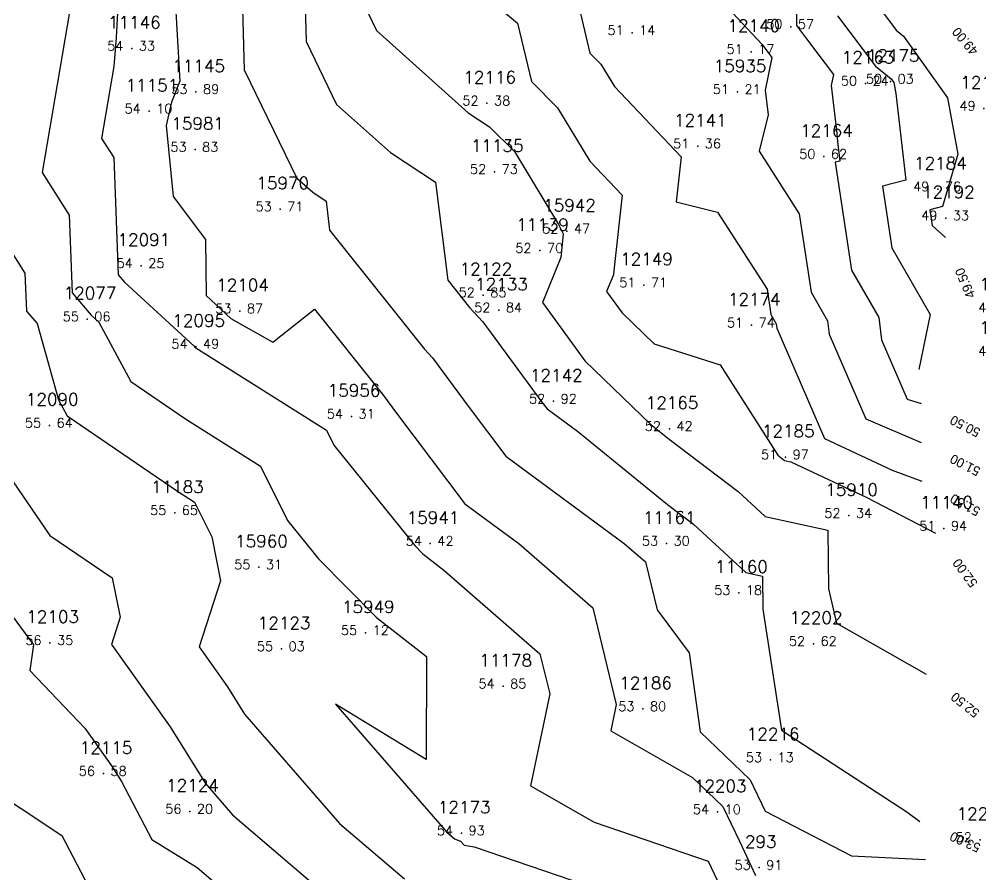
# Model space of a CAD drawing. Header units: millimetres. Extents: x 1412565 to 1412813, y 4931476 to 4931699.
# Drawn here: x 1412647.98 to 1412668.33, y 4931596.19 to 4931614.3 of the extents above; entities that cross this region are included whole.
import ezdxf
from ezdxf.enums import TextEntityAlignment as Align

# ---------------------------------------------------------------- set-up
doc = ezdxf.new("R2010")
doc.units = ezdxf.units.MM
for name, color, linetype in [('CIVIL', 50, 'Continuous'), ('CIVIL-DRAW', 80, 'Continuous'), ('CIVIL-NONAME', 130, 'Continuous'), ('CIVIL-TEXT', 240, 'Continuous'), ('CIVIL-Z', 50, 'Continuous'), ('Tcontours0', 7, 'Continuous'), ('Tcontours1', 7, 'Continuous'), ('Tcontours2', 7, 'Continuous')]:
    doc.layers.add(name, color=color, linetype=linetype)
doc.styles.add('CIVILCADMAIN', font='TXT.SHX')
doc.styles.add('MAVAT_HebTXT', font='hebtxt.shx')
doc.styles.get("Standard").update_dxf_attribs({"font": 'arial.ttf'})

# ---------------------------------------------------------------- blocks, each defined once
blk = doc.blocks.new('CIVIL-ZZ')
at = {"layer": 'CIVIL-DRAW'}
blk.add_point((0, 0), dxfattribs=at)
at = {"layer": 'CIVIL-NONAME'}
blk.add_attdef('NAME', text='', height=1.8, dxfattribs=at).set_placement((0, 2.1), align=Align.CENTER)
at = {"layer": 'CIVIL-TEXT', "flags": 8}
blk.add_attdef('TEXT', text='', height=2, dxfattribs=at).set_placement((0.2, -3.3), align=Align.CENTER)
at = {"layer": 'CIVIL-Z'}
blk.add_attdef('Z1', text='', height=1.6, dxfattribs=at).set_placement((-0.75, -0.225), align=Align.RIGHT)
blk.add_attdef('Z2', (0.75, -0.225), '', height=1.6, dxfattribs=at)

msp = doc.modelspace()

# ---------------------------------------------------------------- linework, layer by layer
at = {"layer": 'Tcontours0'}
for points, elevation in [([(1412649.048, 4931614.486), (1412648.463, 4931611.055), (1412649.04, 4931610.148), (1412649.103, 4931608.503), (1412649.504, 4931608.034), (1412649.662, 4931607.889), (1412650.345, 4931606.629), (1412651.522, 4931605.822), (1412653.084, 4931604.84), (1412653.658, 4931603.689), (1412654.314, 4931602.874), (1412655.545, 4931601.634), (1412656.603, 4931600.808), (1412656.592, 4931598.632), (1412654.673, 4931599.8), (1412657.023, 4931597.095), (1412657.192, 4931596.951), (1412657.318, 4931596.902), (1412657.399, 4931596.813), (1412657.611, 4931596.783), (1412662.319, 4931595.175)], 55), ([(1412665.299, 4931614.366), (1412666.102, 4931613.306), (1412666.436, 4931613.034), (1412666.488, 4931612.96), (1412666.531, 4931612.727), (1412666.747, 4931610.893), (1412666.25, 4931610.765), (1412666.447, 4931609.459), (1412667.258, 4931608.047), (1412667.02, 4931606.882)], 50)]:
    msp.add_lwpolyline(points, dxfattribs=dict(at, elevation=elevation))
at = {"layer": 'Tcontours1'}
for points, elevation in [([(1412643.548, 4931616.913), (1412646.068, 4931614.042), (1412646.17, 4931610.937), (1412645.944, 4931609.615), (1412647.102, 4931607.795), (1412647.118, 4931607.751), (1412647.179, 4931607.693), (1412647.651, 4931606.348), (1412647.764, 4931605.7), (1412647.268, 4931605.353), (1412648.625, 4931603.368), (1412649.95, 4931602.475), (1412650.117, 4931601.638), (1412649.929, 4931601.066), (1412651.171, 4931599.318), (1412651.922, 4931598.118), (1412652.496, 4931597.458), (1412655.072, 4931595.256)], 56), ([(1412654.001, 4931615.624), (1412654.052, 4931613.825), (1412654.697, 4931612.496), (1412655.838, 4931611.476), (1412656.789, 4931610.852), (1412657.05, 4931608.777), (1412657.513, 4931608.196), (1412657.79, 4931607.895), (1412659.044, 4931606.192), (1412659.151, 4931606.049), (1412659.793, 4931605.576), (1412661.7, 4931604.028), (1412662.248, 4931603.613), (1412663.357, 4931602.587), (1412663.709, 4931602.509), (1412663.718, 4931601.813), (1412664.112, 4931599.247), (1412666.766, 4931597.521), (1412667.045, 4931597.316)], 53), ([(1412657.425, 4931615.149), (1412658.528, 4931614.211), (1412658.821, 4931612.977), (1412659.376, 4931612.42), (1412660.058, 4931611.294), (1412660.743, 4931610.572), (1412660.578, 4931609.105), (1412660.556, 4931608.884), (1412660.412, 4931608.534), (1412660.742, 4931608.08), (1412661.421, 4931607.428), (1412662.815, 4931606.983), (1412664.036, 4931605.07), (1412664.143, 4931604.989), (1412664.175, 4931604.959), (1412664.309, 4931604.929), (1412665.909, 4931604.179), (1412667.375, 4931603.42)], 52), ([(1412638.786, 4931614.944), (1412640.527, 4931613.427), (1412641.768, 4931612.727), (1412642.599, 4931612.386), (1412642.599, 4931610.879), (1412643.595, 4931608.988), (1412643.676, 4931608.252), (1412644.056, 4931607.398), (1412645.183, 4931606.033), (1412644.491, 4931605.716), (1412644.146, 4931604.988), (1412644.555, 4931603.195), (1412646.119, 4931602.268), (1412647.132, 4931600.895), (1412646.783, 4931598.551), (1412647.153, 4931598.164), (1412648.88, 4931597.021), (1412649.445, 4931595.939)], 57), ([(1412662.56, 4931614.992), (1412663.708, 4931613.76), (1412663.912, 4931613.488), (1412663.767, 4931612.799), (1412663.831, 4931612.272), (1412663.639, 4931611.503), (1412664.491, 4931610.179), (1412664.742, 4931608.517), (1412665.087, 4931607.917), (1412665.12, 4931607.635), (1412665.897, 4931605.838), (1412667.067, 4931605.341)], 51), ([(1412651.274, 4931614.831), (1412651.38, 4931612.99), (1412651.201, 4931612.545), (1412651.089, 4931612.05), (1412651.239, 4931610.544), (1412651.921, 4931609.636), (1412651.935, 4931608.448), (1412652.455, 4931607.963), (1412653.347, 4931607.461), (1412654.23, 4931608.158), (1412655.602, 4931606.436), (1412655.668, 4931606.364), (1412655.965, 4931605.961), (1412657.411, 4931604.043), (1412658.555, 4931603.2), (1412660.117, 4931601.836), (1412660.616, 4931599.791), (1412660.5, 4931599.235), (1412662.233, 4931598.247), (1412662.875, 4931597.633), (1412663.223, 4931596.899), (1412663.563, 4931596.175)], 54)]:
    msp.add_lwpolyline(points, dxfattribs=dict(at, elevation=elevation))
at = {"layer": 'Tcontours2'}
for points, elevation in [([(1412652.655, 4931616.329), (1412652.742, 4931613.227), (1412653.854, 4931610.935), (1412654.192, 4931610.634), (1412654.473, 4931610.449), (1412654.55, 4931609.836), (1412656.558, 4931607.316), (1412656.729, 4931607.13), (1412657.504, 4931606.076), (1412658.281, 4931605.046), (1412660.787, 4931603.2), (1412661.234, 4931602.81), (1412661.48, 4931601.8), (1412662.162, 4931600.89), (1412662.389, 4931599.216), (1412663.453, 4931598.2), (1412663.766, 4931597.538), (1412665.598, 4931596.587), (1412667.159, 4931596.513)], 53.5), ([(1412650.106, 4931615.364), (1412650.029, 4931613.908), (1412649.983, 4931613.299), (1412649.722, 4931611.774), (1412649.979, 4931611.371), (1412650.074, 4931608.888), (1412650.208, 4931608.731), (1412651.68, 4931607.38), (1412651.693, 4931607.355), (1412651.716, 4931607.34), (1412654.48, 4931605.601), (1412654.638, 4931605.284), (1412656.354, 4931603.155), (1412656.523, 4931602.984), (1412656.967, 4931602.638), (1412659.001, 4931600.862), (1412659.207, 4931600.02), (1412658.801, 4931598.071), (1412660.148, 4931597.303), (1412662.564, 4931596.478), (1412663.137, 4931595.258), (1412663.404, 4931595.106), (1412666.537, 4931594.5), (1412666.993, 4931594.147)], 54.5), ([(1412659.687, 4931615.144), (1412660.059, 4931613.577), (1412660.291, 4931613.344), (1412660.576, 4931612.873), (1412661.991, 4931611.383), (1412661.884, 4931610.434), (1412662.76, 4931610.214), (1412663.808, 4931608.585), (1412663.889, 4931608.046), (1412664.001, 4931607.851), (1412664.012, 4931607.76), (1412665.022, 4931605.421), (1412666.453, 4931604.75), (1412667.081, 4931604.522)], 51.5), ([(1412664.429, 4931614.679), (1412664.431, 4931614.168), (1412664.645, 4931613.885), (1412665.213, 4931613.127), (1412665.164, 4931612.892), (1412665.288, 4931611.879), (1412665.297, 4931611.713), (1412665.346, 4931611.294), (1412665.25, 4931611.269), (1412665.595, 4931608.988), (1412666.173, 4931607.982), (1412666.229, 4931607.51), (1412666.771, 4931606.254), (1412667.067, 4931606.163)], 50.5), ([(1412666.167, 4931614.565), (1412666.542, 4931614.069), (1412666.699, 4931613.942), (1412667.626, 4931612.633), (1412667.845, 4931611.441), (1412667.523, 4931610.331), (1412667.25, 4931610.261), (1412667.3, 4931609.93), (1412667.586, 4931609.676)], 49.5), ([(1412647.613, 4931614.404), (1412647.659, 4931613.004), (1412647.204, 4931610.335), (1412648.101, 4931608.924), (1412648.132, 4931608.119), (1412648.358, 4931607.854), (1412648.813, 4931606.243), (1412648.997, 4931605.903), (1412651.328, 4931604.305), (1412651.689, 4931604.078), (1412652.055, 4931603.343), (1412652.243, 4931602.408), (1412651.785, 4931601.016), (1412652.387, 4931600.169), (1412652.751, 4931599.588), (1412654.759, 4931597.276), (1412656.132, 4931596.104)], 55.5), ([(1412655.362, 4931614.423), (1412655.54, 4931614.057), (1412657.485, 4931612.318), (1412657.935, 4931612.023), (1412658.461, 4931611.495), (1412659.393, 4931609.955), (1412659.496, 4931609.757), (1412659.444, 4931609.253), (1412659.054, 4931608.299), (1412659.953, 4931607.064), (1412661.348, 4931605.723), (1412661.735, 4931605.409), (1412663.196, 4931604.301), (1412663.766, 4931603.773), (1412665.096, 4931603.48), (1412665.111, 4931602.241), (1412665.277, 4931601.511), (1412667.178, 4931600.436)], 52.5), ([(1412645.583, 4931604.714), (1412648.284, 4931601.053), (1412648.204, 4931600.512), (1412649.367, 4931599.293), (1412649.955, 4931598.466), (1412650.145, 4931598.162), (1412650.785, 4931596.933), (1412651.745, 4931596.346), (1412654.013, 4931594.408)], 56.5)]:
    msp.add_lwpolyline(points, dxfattribs=dict(at, elevation=elevation))

# ---------------------------------------------------------------- block references
at = {"layer": 'CIVIL'}
ref = msp.add_blockref('CIVIL-ZZ', (1412664.31, 4931614.14, 50.57), dxfattribs=dict(at, xscale=0.2, yscale=0.2))
ref.add_attrib('Z2', '57', (1412664.46, 4931614.095), dxfattribs={"layer": 'CIVIL-Z', "height": 0.2, "style": 'CIVILCADMAIN'})
ref.add_attrib('Z1', '50', (1412663.79, 4931614.095), dxfattribs={"layer": 'CIVIL-Z', "height": 0.2, "style": 'CIVILCADMAIN'})
ref.add_attrib('NAME', '12150', (1412663.81, 4931614.56), dxfattribs={"layer": 'CIVIL-NONAME', "height": 0.26, "style": 'CIVILCADMAIN'})
ref = msp.add_blockref('CIVIL-ZZ', (1412660.95, 4931614.01, 51.14), dxfattribs=dict(at, xscale=0.2, yscale=0.2))
ref.add_attrib('Z2', '14', (1412661.1, 4931613.965), dxfattribs={"layer": 'CIVIL-Z', "height": 0.2, "style": 'CIVILCADMAIN'})
ref.add_attrib('Z1', '51', (1412660.43, 4931613.965), dxfattribs={"layer": 'CIVIL-Z', "height": 0.2, "style": 'CIVILCADMAIN'})
ref.add_attrib('NAME', '12121', (1412660.45, 4931614.43), dxfattribs={"layer": 'CIVIL-NONAME', "height": 0.26, "style": 'CIVILCADMAIN'})
ref = msp.add_blockref('CIVIL-ZZ', (1412650.36, 4931613.68, 54.33), dxfattribs=dict(at, xscale=0.2, yscale=0.2))
ref.add_attrib('Z2', '33', (1412650.51, 4931613.635), dxfattribs={"layer": 'CIVIL-Z', "height": 0.2, "style": 'CIVILCADMAIN'})
ref.add_attrib('Z1', '54', (1412649.84, 4931613.635), dxfattribs={"layer": 'CIVIL-Z', "height": 0.2, "style": 'CIVILCADMAIN'})
ref.add_attrib('NAME', '11146', (1412649.86, 4931614.1), dxfattribs={"layer": 'CIVIL-NONAME', "height": 0.26, "style": 'CIVILCADMAIN'})
ref = msp.add_blockref('CIVIL-ZZ', (1412663.47, 4931613.61, 51.17), dxfattribs=dict(at, xscale=0.2, yscale=0.2))
ref.add_attrib('Z2', '17', (1412663.62, 4931613.565), dxfattribs={"layer": 'CIVIL-Z', "height": 0.2, "style": 'CIVILCADMAIN'})
ref.add_attrib('Z1', '51', (1412662.95, 4931613.565), dxfattribs={"layer": 'CIVIL-Z', "height": 0.2, "style": 'CIVILCADMAIN'})
ref.add_attrib('NAME', '12140', (1412662.97, 4931614.03), dxfattribs={"layer": 'CIVIL-NONAME', "height": 0.26, "style": 'CIVILCADMAIN'})
ref = msp.add_blockref('CIVIL-ZZ', (1412665.89, 4931612.94, 50.24), dxfattribs=dict(at, xscale=0.2, yscale=0.2))
ref.add_attrib('Z2', '24', (1412666.04, 4931612.895), dxfattribs={"layer": 'CIVIL-Z', "height": 0.2, "style": 'CIVILCADMAIN'})
ref.add_attrib('Z1', '50', (1412665.37, 4931612.895), dxfattribs={"layer": 'CIVIL-Z', "height": 0.2, "style": 'CIVILCADMAIN'})
ref.add_attrib('NAME', '12163', (1412665.39, 4931613.36), dxfattribs={"layer": 'CIVIL-NONAME', "height": 0.26, "style": 'CIVILCADMAIN'})
ref = msp.add_blockref('CIVIL-ZZ', (1412666.42, 4931612.98, 50.03), dxfattribs=dict(at, xscale=0.2, yscale=0.2))
ref.add_attrib('Z2', '03', (1412666.57, 4931612.935), dxfattribs={"layer": 'CIVIL-Z', "height": 0.2, "style": 'CIVILCADMAIN'})
ref.add_attrib('Z1', '50', (1412665.9, 4931612.935), dxfattribs={"layer": 'CIVIL-Z', "height": 0.2, "style": 'CIVILCADMAIN'})
ref.add_attrib('NAME', '12175', (1412665.92, 4931613.4), dxfattribs={"layer": 'CIVIL-NONAME', "height": 0.26, "style": 'CIVILCADMAIN'})
ref = msp.add_blockref('CIVIL-ZZ', (1412651.72, 4931612.76, 53.89), dxfattribs=dict(at, xscale=0.2, yscale=0.2))
ref.add_attrib('Z2', '89', (1412651.87, 4931612.715), dxfattribs={"layer": 'CIVIL-Z', "height": 0.2, "style": 'CIVILCADMAIN'})
ref.add_attrib('Z1', '53', (1412651.2, 4931612.715), dxfattribs={"layer": 'CIVIL-Z', "height": 0.2, "style": 'CIVILCADMAIN'})
ref.add_attrib('NAME', '11145', (1412651.22, 4931613.18), dxfattribs={"layer": 'CIVIL-NONAME', "height": 0.26, "style": 'CIVILCADMAIN'})
ref = msp.add_blockref('CIVIL-ZZ', (1412663.18, 4931612.76, 51.21), dxfattribs=dict(at, xscale=0.2, yscale=0.2))
ref.add_attrib('Z2', '21', (1412663.33, 4931612.715), dxfattribs={"layer": 'CIVIL-Z', "height": 0.2, "style": 'CIVILCADMAIN'})
ref.add_attrib('Z1', '51', (1412662.66, 4931612.715), dxfattribs={"layer": 'CIVIL-Z', "height": 0.2, "style": 'CIVILCADMAIN'})
ref.add_attrib('NAME', '15935', (1412662.68, 4931613.18), dxfattribs={"layer": 'CIVIL-NONAME', "height": 0.26, "style": 'CIVILCADMAIN'})
ref = msp.add_blockref('CIVIL-ZZ', (1412657.88, 4931612.52, 52.38), dxfattribs=dict(at, xscale=0.2, yscale=0.2))
ref.add_attrib('Z2', '38', (1412658.03, 4931612.475), dxfattribs={"layer": 'CIVIL-Z', "height": 0.2, "style": 'CIVILCADMAIN'})
ref.add_attrib('Z1', '52', (1412657.36, 4931612.475), dxfattribs={"layer": 'CIVIL-Z', "height": 0.2, "style": 'CIVILCADMAIN'})
ref.add_attrib('NAME', '12116', (1412657.38, 4931612.94), dxfattribs={"layer": 'CIVIL-NONAME', "height": 0.26, "style": 'CIVILCADMAIN'})
ref = msp.add_blockref('CIVIL-ZZ', (1412650.73, 4931612.35, 54.1), dxfattribs=dict(at, xscale=0.2, yscale=0.2))
ref.add_attrib('Z2', '10', (1412650.88, 4931612.305), dxfattribs={"layer": 'CIVIL-Z', "height": 0.2, "style": 'CIVILCADMAIN'})
ref.add_attrib('Z1', '54', (1412650.21, 4931612.305), dxfattribs={"layer": 'CIVIL-Z', "height": 0.2, "style": 'CIVILCADMAIN'})
ref.add_attrib('NAME', '11151', (1412650.23, 4931612.77), dxfattribs={"layer": 'CIVIL-NONAME', "height": 0.26, "style": 'CIVILCADMAIN'})
ref = msp.add_blockref('CIVIL-ZZ', (1412668.4, 4931612.41, 49.16), dxfattribs=dict(at, xscale=0.2, yscale=0.2))
ref.add_attrib('Z2', '16', (1412668.55, 4931612.365), dxfattribs={"layer": 'CIVIL-Z', "height": 0.2, "style": 'CIVILCADMAIN'})
ref.add_attrib('Z1', '49', (1412667.88, 4931612.365), dxfattribs={"layer": 'CIVIL-Z', "height": 0.2, "style": 'CIVILCADMAIN'})
ref.add_attrib('NAME', '12183', (1412667.9, 4931612.83), dxfattribs={"layer": 'CIVIL-NONAME', "height": 0.26, "style": 'CIVILCADMAIN'})
ref = msp.add_blockref('CIVIL-ZZ', (1412651.7, 4931611.54, 53.83), dxfattribs=dict(at, xscale=0.2, yscale=0.2))
ref.add_attrib('Z2', '83', (1412651.85, 4931611.495), dxfattribs={"layer": 'CIVIL-Z', "height": 0.2, "style": 'CIVILCADMAIN'})
ref.add_attrib('Z1', '53', (1412651.18, 4931611.495), dxfattribs={"layer": 'CIVIL-Z', "height": 0.2, "style": 'CIVILCADMAIN'})
ref.add_attrib('NAME', '15981', (1412651.2, 4931611.96), dxfattribs={"layer": 'CIVIL-NONAME', "height": 0.26, "style": 'CIVILCADMAIN'})
ref = msp.add_blockref('CIVIL-ZZ', (1412662.34, 4931611.61, 51.36), dxfattribs=dict(at, xscale=0.2, yscale=0.2))
ref.add_attrib('Z2', '36', (1412662.49, 4931611.565), dxfattribs={"layer": 'CIVIL-Z', "height": 0.2, "style": 'CIVILCADMAIN'})
ref.add_attrib('Z1', '51', (1412661.82, 4931611.565), dxfattribs={"layer": 'CIVIL-Z', "height": 0.2, "style": 'CIVILCADMAIN'})
ref.add_attrib('NAME', '12141', (1412661.84, 4931612.03), dxfattribs={"layer": 'CIVIL-NONAME', "height": 0.26, "style": 'CIVILCADMAIN'})
ref = msp.add_blockref('CIVIL-ZZ', (1412665.01, 4931611.39, 50.62), dxfattribs=dict(at, xscale=0.2, yscale=0.2))
ref.add_attrib('Z2', '62', (1412665.16, 4931611.345), dxfattribs={"layer": 'CIVIL-Z', "height": 0.2, "style": 'CIVILCADMAIN'})
ref.add_attrib('Z1', '50', (1412664.49, 4931611.345), dxfattribs={"layer": 'CIVIL-Z', "height": 0.2, "style": 'CIVILCADMAIN'})
ref.add_attrib('NAME', '12164', (1412664.51, 4931611.81), dxfattribs={"layer": 'CIVIL-NONAME', "height": 0.26, "style": 'CIVILCADMAIN'})
ref = msp.add_blockref('CIVIL-ZZ', (1412658.04, 4931611.07, 52.73), dxfattribs=dict(at, xscale=0.2, yscale=0.2))
ref.add_attrib('Z2', '73', (1412658.19, 4931611.025), dxfattribs={"layer": 'CIVIL-Z', "height": 0.2, "style": 'CIVILCADMAIN'})
ref.add_attrib('Z1', '52', (1412657.52, 4931611.025), dxfattribs={"layer": 'CIVIL-Z', "height": 0.2, "style": 'CIVILCADMAIN'})
ref.add_attrib('NAME', '11135', (1412657.54, 4931611.49), dxfattribs={"layer": 'CIVIL-NONAME', "height": 0.26, "style": 'CIVILCADMAIN'})
ref = msp.add_blockref('CIVIL-ZZ', (1412667.42, 4931610.7, 49.76), dxfattribs=dict(at, xscale=0.2, yscale=0.2))
ref.add_attrib('Z2', '76', (1412667.57, 4931610.655), dxfattribs={"layer": 'CIVIL-Z', "height": 0.2, "style": 'CIVILCADMAIN'})
ref.add_attrib('Z1', '49', (1412666.9, 4931610.655), dxfattribs={"layer": 'CIVIL-Z', "height": 0.2, "style": 'CIVILCADMAIN'})
ref.add_attrib('NAME', '12184', (1412666.92, 4931611.12), dxfattribs={"layer": 'CIVIL-NONAME', "height": 0.26, "style": 'CIVILCADMAIN'})
ref = msp.add_blockref('CIVIL-ZZ', (1412653.5, 4931610.28, 53.71), dxfattribs=dict(at, xscale=0.2, yscale=0.2))
ref.add_attrib('Z2', '71', (1412653.65, 4931610.235), dxfattribs={"layer": 'CIVIL-Z', "height": 0.2, "style": 'CIVILCADMAIN'})
ref.add_attrib('Z1', '53', (1412652.98, 4931610.235), dxfattribs={"layer": 'CIVIL-Z', "height": 0.2, "style": 'CIVILCADMAIN'})
ref.add_attrib('NAME', '15970', (1412653, 4931610.7), dxfattribs={"layer": 'CIVIL-NONAME', "height": 0.26, "style": 'CIVILCADMAIN'})
ref = msp.add_blockref('CIVIL-ZZ', (1412667.59, 4931610.09, 49.33), dxfattribs=dict(at, xscale=0.2, yscale=0.2))
ref.add_attrib('Z2', '33', (1412667.74, 4931610.045), dxfattribs={"layer": 'CIVIL-Z', "height": 0.2, "style": 'CIVILCADMAIN'})
ref.add_attrib('Z1', '49', (1412667.07, 4931610.045), dxfattribs={"layer": 'CIVIL-Z', "height": 0.2, "style": 'CIVILCADMAIN'})
ref.add_attrib('NAME', '12192', (1412667.09, 4931610.51), dxfattribs={"layer": 'CIVIL-NONAME', "height": 0.26, "style": 'CIVILCADMAIN'})
ref = msp.add_blockref('CIVIL-ZZ', (1412659.57, 4931609.81, 52.47), dxfattribs=dict(at, xscale=0.2, yscale=0.2))
ref.add_attrib('Z2', '47', (1412659.72, 4931609.765), dxfattribs={"layer": 'CIVIL-Z', "height": 0.2, "style": 'CIVILCADMAIN'})
ref.add_attrib('Z1', '52', (1412659.05, 4931609.765), dxfattribs={"layer": 'CIVIL-Z', "height": 0.2, "style": 'CIVILCADMAIN'})
ref.add_attrib('NAME', '15942', (1412659.07, 4931610.23), dxfattribs={"layer": 'CIVIL-NONAME', "height": 0.26, "style": 'CIVILCADMAIN'})
ref = msp.add_blockref('CIVIL-ZZ', (1412659, 4931609.4, 52.7), dxfattribs=dict(at, xscale=0.2, yscale=0.2))
ref.add_attrib('Z2', '70', (1412659.15, 4931609.355), dxfattribs={"layer": 'CIVIL-Z', "height": 0.2, "style": 'CIVILCADMAIN'})
ref.add_attrib('Z1', '52', (1412658.48, 4931609.355), dxfattribs={"layer": 'CIVIL-Z', "height": 0.2, "style": 'CIVILCADMAIN'})
ref.add_attrib('NAME', '11139', (1412658.5, 4931609.82), dxfattribs={"layer": 'CIVIL-NONAME', "height": 0.26, "style": 'CIVILCADMAIN'})
ref = msp.add_blockref('CIVIL-ZZ', (1412650.56, 4931609.08, 54.25), dxfattribs=dict(at, xscale=0.2, yscale=0.2))
ref.add_attrib('Z2', '25', (1412650.71, 4931609.035), dxfattribs={"layer": 'CIVIL-Z', "height": 0.2, "style": 'CIVILCADMAIN'})
ref.add_attrib('Z1', '54', (1412650.04, 4931609.035), dxfattribs={"layer": 'CIVIL-Z', "height": 0.2, "style": 'CIVILCADMAIN'})
ref.add_attrib('NAME', '12091', (1412650.06, 4931609.5), dxfattribs={"layer": 'CIVIL-NONAME', "height": 0.26, "style": 'CIVILCADMAIN'})
ref = msp.add_blockref('CIVIL-ZZ', (1412661.2, 4931608.67, 51.71), dxfattribs=dict(at, xscale=0.2, yscale=0.2))
ref.add_attrib('Z2', '71', (1412661.35, 4931608.625), dxfattribs={"layer": 'CIVIL-Z', "height": 0.2, "style": 'CIVILCADMAIN'})
ref.add_attrib('Z1', '51', (1412660.68, 4931608.625), dxfattribs={"layer": 'CIVIL-Z', "height": 0.2, "style": 'CIVILCADMAIN'})
ref.add_attrib('NAME', '12149', (1412660.7, 4931609.09), dxfattribs={"layer": 'CIVIL-NONAME', "height": 0.26, "style": 'CIVILCADMAIN'})
ref = msp.add_blockref('CIVIL-ZZ', (1412657.8, 4931608.46, 52.85), dxfattribs=dict(at, xscale=0.2, yscale=0.2))
ref.add_attrib('Z2', '85', (1412657.95, 4931608.415), dxfattribs={"layer": 'CIVIL-Z', "height": 0.2, "style": 'CIVILCADMAIN'})
ref.add_attrib('Z1', '52', (1412657.28, 4931608.415), dxfattribs={"layer": 'CIVIL-Z', "height": 0.2, "style": 'CIVILCADMAIN'})
ref.add_attrib('NAME', '12122', (1412657.3, 4931608.88), dxfattribs={"layer": 'CIVIL-NONAME', "height": 0.26, "style": 'CIVILCADMAIN'})
ref = msp.add_blockref('CIVIL-ZZ', (1412652.65, 4931608.12, 53.87), dxfattribs=dict(at, xscale=0.2, yscale=0.2))
ref.add_attrib('Z2', '87', (1412652.8, 4931608.075), dxfattribs={"layer": 'CIVIL-Z', "height": 0.2, "style": 'CIVILCADMAIN'})
ref.add_attrib('Z1', '53', (1412652.13, 4931608.075), dxfattribs={"layer": 'CIVIL-Z', "height": 0.2, "style": 'CIVILCADMAIN'})
ref.add_attrib('NAME', '12104', (1412652.15, 4931608.54), dxfattribs={"layer": 'CIVIL-NONAME', "height": 0.26, "style": 'CIVILCADMAIN'})
ref = msp.add_blockref('CIVIL-ZZ', (1412658.13, 4931608.14, 52.84), dxfattribs=dict(at, xscale=0.2, yscale=0.2))
ref.add_attrib('Z2', '84', (1412658.28, 4931608.095), dxfattribs={"layer": 'CIVIL-Z', "height": 0.2, "style": 'CIVILCADMAIN'})
ref.add_attrib('Z1', '52', (1412657.61, 4931608.095), dxfattribs={"layer": 'CIVIL-Z', "height": 0.2, "style": 'CIVILCADMAIN'})
ref.add_attrib('NAME', '12133', (1412657.63, 4931608.56), dxfattribs={"layer": 'CIVIL-NONAME', "height": 0.26, "style": 'CIVILCADMAIN'})
ref = msp.add_blockref('CIVIL-ZZ', (1412668.8, 4931608.14, 49.29), dxfattribs=dict(at, xscale=0.2, yscale=0.2))
ref.add_attrib('Z2', '29', (1412668.95, 4931608.095), dxfattribs={"layer": 'CIVIL-Z', "height": 0.2, "style": 'CIVILCADMAIN'})
ref.add_attrib('Z1', '49', (1412668.28, 4931608.095), dxfattribs={"layer": 'CIVIL-Z', "height": 0.2, "style": 'CIVILCADMAIN'})
ref.add_attrib('NAME', '12201', (1412668.3, 4931608.56), dxfattribs={"layer": 'CIVIL-NONAME', "height": 0.26, "style": 'CIVILCADMAIN'})
ref = msp.add_blockref('CIVIL-ZZ', (1412649.42, 4931607.95, 55.06), dxfattribs=dict(at, xscale=0.2, yscale=0.2))
ref.add_attrib('Z2', '06', (1412649.57, 4931607.905), dxfattribs={"layer": 'CIVIL-Z', "height": 0.2, "style": 'CIVILCADMAIN'})
ref.add_attrib('Z1', '55', (1412648.9, 4931607.905), dxfattribs={"layer": 'CIVIL-Z', "height": 0.2, "style": 'CIVILCADMAIN'})
ref.add_attrib('NAME', '12077', (1412648.92, 4931608.37), dxfattribs={"layer": 'CIVIL-NONAME', "height": 0.26, "style": 'CIVILCADMAIN'})
ref = msp.add_blockref('CIVIL-ZZ', (1412663.48, 4931607.82, 51.74), dxfattribs=dict(at, xscale=0.2, yscale=0.2))
ref.add_attrib('Z2', '74', (1412663.63, 4931607.775), dxfattribs={"layer": 'CIVIL-Z', "height": 0.2, "style": 'CIVILCADMAIN'})
ref.add_attrib('Z1', '51', (1412662.96, 4931607.775), dxfattribs={"layer": 'CIVIL-Z', "height": 0.2, "style": 'CIVILCADMAIN'})
ref.add_attrib('NAME', '12174', (1412662.98, 4931608.24), dxfattribs={"layer": 'CIVIL-NONAME', "height": 0.26, "style": 'CIVILCADMAIN'})
ref = msp.add_blockref('CIVIL-ZZ', (1412651.72, 4931607.37, 54.49), dxfattribs=dict(at, xscale=0.2, yscale=0.2))
ref.add_attrib('Z2', '49', (1412651.87, 4931607.325), dxfattribs={"layer": 'CIVIL-Z', "height": 0.2, "style": 'CIVILCADMAIN'})
ref.add_attrib('Z1', '54', (1412651.2, 4931607.325), dxfattribs={"layer": 'CIVIL-Z', "height": 0.2, "style": 'CIVILCADMAIN'})
ref.add_attrib('NAME', '12095', (1412651.22, 4931607.79), dxfattribs={"layer": 'CIVIL-NONAME', "height": 0.26, "style": 'CIVILCADMAIN'})
ref = msp.add_blockref('CIVIL-ZZ', (1412668.8, 4931607.22, 49.34), dxfattribs=dict(at, xscale=0.2, yscale=0.2))
ref.add_attrib('Z2', '34', (1412668.95, 4931607.175), dxfattribs={"layer": 'CIVIL-Z', "height": 0.2, "style": 'CIVILCADMAIN'})
ref.add_attrib('Z1', '49', (1412668.28, 4931607.175), dxfattribs={"layer": 'CIVIL-Z', "height": 0.2, "style": 'CIVILCADMAIN'})
ref.add_attrib('NAME', '12217', (1412668.3, 4931607.64), dxfattribs={"layer": 'CIVIL-NONAME', "height": 0.26, "style": 'CIVILCADMAIN'})
ref = msp.add_blockref('CIVIL-ZZ', (1412659.29, 4931606.21, 52.92), dxfattribs=dict(at, xscale=0.2, yscale=0.2))
ref.add_attrib('Z2', '92', (1412659.44, 4931606.165), dxfattribs={"layer": 'CIVIL-Z', "height": 0.2, "style": 'CIVILCADMAIN'})
ref.add_attrib('Z1', '52', (1412658.77, 4931606.165), dxfattribs={"layer": 'CIVIL-Z', "height": 0.2, "style": 'CIVILCADMAIN'})
ref.add_attrib('NAME', '12142', (1412658.79, 4931606.63), dxfattribs={"layer": 'CIVIL-NONAME', "height": 0.26, "style": 'CIVILCADMAIN'})
ref = msp.add_blockref('CIVIL-ZZ', (1412655.01, 4931605.89, 54.31), dxfattribs=dict(at, xscale=0.2, yscale=0.2))
ref.add_attrib('Z2', '31', (1412655.16, 4931605.845), dxfattribs={"layer": 'CIVIL-Z', "height": 0.2, "style": 'CIVILCADMAIN'})
ref.add_attrib('Z1', '54', (1412654.49, 4931605.845), dxfattribs={"layer": 'CIVIL-Z', "height": 0.2, "style": 'CIVILCADMAIN'})
ref.add_attrib('NAME', '15956', (1412654.51, 4931606.31), dxfattribs={"layer": 'CIVIL-NONAME', "height": 0.26, "style": 'CIVILCADMAIN'})
ref = msp.add_blockref('CIVIL-ZZ', (1412648.62, 4931605.7, 55.64), dxfattribs=dict(at, xscale=0.2, yscale=0.2))
ref.add_attrib('Z2', '64', (1412648.77, 4931605.655), dxfattribs={"layer": 'CIVIL-Z', "height": 0.2, "style": 'CIVILCADMAIN'})
ref.add_attrib('Z1', '55', (1412648.1, 4931605.655), dxfattribs={"layer": 'CIVIL-Z', "height": 0.2, "style": 'CIVILCADMAIN'})
ref.add_attrib('NAME', '12090', (1412648.12, 4931606.12), dxfattribs={"layer": 'CIVIL-NONAME', "height": 0.26, "style": 'CIVILCADMAIN'})
ref = msp.add_blockref('CIVIL-ZZ', (1412661.74, 4931605.63, 52.42), dxfattribs=dict(at, xscale=0.2, yscale=0.2))
ref.add_attrib('Z2', '42', (1412661.89, 4931605.585), dxfattribs={"layer": 'CIVIL-Z', "height": 0.2, "style": 'CIVILCADMAIN'})
ref.add_attrib('Z1', '52', (1412661.22, 4931605.585), dxfattribs={"layer": 'CIVIL-Z', "height": 0.2, "style": 'CIVILCADMAIN'})
ref.add_attrib('NAME', '12165', (1412661.24, 4931606.05), dxfattribs={"layer": 'CIVIL-NONAME', "height": 0.26, "style": 'CIVILCADMAIN'})
ref = msp.add_blockref('CIVIL-ZZ', (1412664.2, 4931605.03, 51.97), dxfattribs=dict(at, xscale=0.2, yscale=0.2))
ref.add_attrib('Z2', '97', (1412664.35, 4931604.985), dxfattribs={"layer": 'CIVIL-Z', "height": 0.2, "style": 'CIVILCADMAIN'})
ref.add_attrib('Z1', '51', (1412663.68, 4931604.985), dxfattribs={"layer": 'CIVIL-Z', "height": 0.2, "style": 'CIVILCADMAIN'})
ref.add_attrib('NAME', '12185', (1412663.7, 4931605.45), dxfattribs={"layer": 'CIVIL-NONAME', "height": 0.26, "style": 'CIVILCADMAIN'})
ref = msp.add_blockref('CIVIL-ZZ', (1412651.27, 4931603.85, 55.65), dxfattribs=dict(at, xscale=0.2, yscale=0.2))
ref.add_attrib('Z2', '65', (1412651.42, 4931603.805), dxfattribs={"layer": 'CIVIL-Z', "height": 0.2, "style": 'CIVILCADMAIN'})
ref.add_attrib('Z1', '55', (1412650.75, 4931603.805), dxfattribs={"layer": 'CIVIL-Z', "height": 0.2, "style": 'CIVILCADMAIN'})
ref.add_attrib('NAME', '11183', (1412650.77, 4931604.27), dxfattribs={"layer": 'CIVIL-NONAME', "height": 0.26, "style": 'CIVILCADMAIN'})
ref = msp.add_blockref('CIVIL-ZZ', (1412665.54, 4931603.79, 52.34), dxfattribs=dict(at, xscale=0.2, yscale=0.2))
ref.add_attrib('Z2', '34', (1412665.69, 4931603.745), dxfattribs={"layer": 'CIVIL-Z', "height": 0.2, "style": 'CIVILCADMAIN'})
ref.add_attrib('Z1', '52', (1412665.02, 4931603.745), dxfattribs={"layer": 'CIVIL-Z', "height": 0.2, "style": 'CIVILCADMAIN'})
ref.add_attrib('NAME', '15910', (1412665.04, 4931604.21), dxfattribs={"layer": 'CIVIL-NONAME', "height": 0.26, "style": 'CIVILCADMAIN'})
ref = msp.add_blockref('CIVIL-ZZ', (1412667.55, 4931603.52, 51.94), dxfattribs=dict(at, xscale=0.2, yscale=0.2))
ref.add_attrib('Z2', '94', (1412667.7, 4931603.475), dxfattribs={"layer": 'CIVIL-Z', "height": 0.2, "style": 'CIVILCADMAIN'})
ref.add_attrib('Z1', '51', (1412667.03, 4931603.475), dxfattribs={"layer": 'CIVIL-Z', "height": 0.2, "style": 'CIVILCADMAIN'})
ref.add_attrib('NAME', '11140', (1412667.05, 4931603.94), dxfattribs={"layer": 'CIVIL-NONAME', "height": 0.26, "style": 'CIVILCADMAIN'})
ref = msp.add_blockref('CIVIL-ZZ', (1412656.68, 4931603.2, 54.42), dxfattribs=dict(at, xscale=0.2, yscale=0.2))
ref.add_attrib('Z2', '42', (1412656.83, 4931603.155), dxfattribs={"layer": 'CIVIL-Z', "height": 0.2, "style": 'CIVILCADMAIN'})
ref.add_attrib('Z1', '54', (1412656.16, 4931603.155), dxfattribs={"layer": 'CIVIL-Z', "height": 0.2, "style": 'CIVILCADMAIN'})
ref.add_attrib('NAME', '15941', (1412656.18, 4931603.62), dxfattribs={"layer": 'CIVIL-NONAME', "height": 0.26, "style": 'CIVILCADMAIN'})
ref = msp.add_blockref('CIVIL-ZZ', (1412661.68, 4931603.2, 53.3), dxfattribs=dict(at, xscale=0.2, yscale=0.2))
ref.add_attrib('Z2', '30', (1412661.83, 4931603.155), dxfattribs={"layer": 'CIVIL-Z', "height": 0.2, "style": 'CIVILCADMAIN'})
ref.add_attrib('Z1', '53', (1412661.16, 4931603.155), dxfattribs={"layer": 'CIVIL-Z', "height": 0.2, "style": 'CIVILCADMAIN'})
ref.add_attrib('NAME', '11161', (1412661.18, 4931603.62), dxfattribs={"layer": 'CIVIL-NONAME', "height": 0.26, "style": 'CIVILCADMAIN'})
ref = msp.add_blockref('CIVIL-ZZ', (1412653.05, 4931602.7, 55.31), dxfattribs=dict(at, xscale=0.2, yscale=0.2))
ref.add_attrib('Z2', '31', (1412653.2, 4931602.655), dxfattribs={"layer": 'CIVIL-Z', "height": 0.2, "style": 'CIVILCADMAIN'})
ref.add_attrib('Z1', '55', (1412652.53, 4931602.655), dxfattribs={"layer": 'CIVIL-Z', "height": 0.2, "style": 'CIVILCADMAIN'})
ref.add_attrib('NAME', '15960', (1412652.55, 4931603.12), dxfattribs={"layer": 'CIVIL-NONAME', "height": 0.26, "style": 'CIVILCADMAIN'})
ref = msp.add_blockref('CIVIL-ZZ', (1412663.21, 4931602.16, 53.18), dxfattribs=dict(at, xscale=0.2, yscale=0.2))
ref.add_attrib('Z2', '18', (1412663.36, 4931602.115), dxfattribs={"layer": 'CIVIL-Z', "height": 0.2, "style": 'CIVILCADMAIN'})
ref.add_attrib('Z1', '53', (1412662.69, 4931602.115), dxfattribs={"layer": 'CIVIL-Z', "height": 0.2, "style": 'CIVILCADMAIN'})
ref.add_attrib('NAME', '11160', (1412662.71, 4931602.58), dxfattribs={"layer": 'CIVIL-NONAME', "height": 0.26, "style": 'CIVILCADMAIN'})
ref = msp.add_blockref('CIVIL-ZZ', (1412655.31, 4931601.31, 55.12), dxfattribs=dict(at, xscale=0.2, yscale=0.2))
ref.add_attrib('Z2', '12', (1412655.46, 4931601.265), dxfattribs={"layer": 'CIVIL-Z', "height": 0.2, "style": 'CIVILCADMAIN'})
ref.add_attrib('Z1', '55', (1412654.79, 4931601.265), dxfattribs={"layer": 'CIVIL-Z', "height": 0.2, "style": 'CIVILCADMAIN'})
ref.add_attrib('NAME', '15949', (1412654.81, 4931601.73), dxfattribs={"layer": 'CIVIL-NONAME', "height": 0.26, "style": 'CIVILCADMAIN'})
ref = msp.add_blockref('CIVIL-ZZ', (1412648.63, 4931601.1, 56.35), dxfattribs=dict(at, xscale=0.2, yscale=0.2))
ref.add_attrib('Z2', '35', (1412648.78, 4931601.055), dxfattribs={"layer": 'CIVIL-Z', "height": 0.2, "style": 'CIVILCADMAIN'})
ref.add_attrib('Z1', '56', (1412648.11, 4931601.055), dxfattribs={"layer": 'CIVIL-Z', "height": 0.2, "style": 'CIVILCADMAIN'})
ref.add_attrib('NAME', '12103', (1412648.13, 4931601.52), dxfattribs={"layer": 'CIVIL-NONAME', "height": 0.26, "style": 'CIVILCADMAIN'})
ref = msp.add_blockref('CIVIL-ZZ', (1412664.79, 4931601.08, 52.62), dxfattribs=dict(at, xscale=0.2, yscale=0.2))
ref.add_attrib('Z2', '62', (1412664.94, 4931601.035), dxfattribs={"layer": 'CIVIL-Z', "height": 0.2, "style": 'CIVILCADMAIN'})
ref.add_attrib('Z1', '52', (1412664.27, 4931601.035), dxfattribs={"layer": 'CIVIL-Z', "height": 0.2, "style": 'CIVILCADMAIN'})
ref.add_attrib('NAME', '12202', (1412664.29, 4931601.5), dxfattribs={"layer": 'CIVIL-NONAME', "height": 0.26, "style": 'CIVILCADMAIN'})
ref = msp.add_blockref('CIVIL-ZZ', (1412653.53, 4931600.97, 55.03), dxfattribs=dict(at, xscale=0.2, yscale=0.2))
ref.add_attrib('Z2', '03', (1412653.68, 4931600.925), dxfattribs={"layer": 'CIVIL-Z', "height": 0.2, "style": 'CIVILCADMAIN'})
ref.add_attrib('Z1', '55', (1412653.01, 4931600.925), dxfattribs={"layer": 'CIVIL-Z', "height": 0.2, "style": 'CIVILCADMAIN'})
ref.add_attrib('NAME', '12123', (1412653.03, 4931601.39), dxfattribs={"layer": 'CIVIL-NONAME', "height": 0.26, "style": 'CIVILCADMAIN'})
ref = msp.add_blockref('CIVIL-ZZ', (1412658.22, 4931600.18, 54.85), dxfattribs=dict(at, xscale=0.2, yscale=0.2))
ref.add_attrib('Z2', '85', (1412658.37, 4931600.135), dxfattribs={"layer": 'CIVIL-Z', "height": 0.2, "style": 'CIVILCADMAIN'})
ref.add_attrib('Z1', '54', (1412657.7, 4931600.135), dxfattribs={"layer": 'CIVIL-Z', "height": 0.2, "style": 'CIVILCADMAIN'})
ref.add_attrib('NAME', '11178', (1412657.72, 4931600.6), dxfattribs={"layer": 'CIVIL-NONAME', "height": 0.26, "style": 'CIVILCADMAIN'})
ref = msp.add_blockref('CIVIL-ZZ', (1412661.18, 4931599.7, 53.8), dxfattribs=dict(at, xscale=0.2, yscale=0.2))
ref.add_attrib('Z2', '80', (1412661.33, 4931599.655), dxfattribs={"layer": 'CIVIL-Z', "height": 0.2, "style": 'CIVILCADMAIN'})
ref.add_attrib('Z1', '53', (1412660.66, 4931599.655), dxfattribs={"layer": 'CIVIL-Z', "height": 0.2, "style": 'CIVILCADMAIN'})
ref.add_attrib('NAME', '12186', (1412660.68, 4931600.12), dxfattribs={"layer": 'CIVIL-NONAME', "height": 0.26, "style": 'CIVILCADMAIN'})
ref = msp.add_blockref('CIVIL-ZZ', (1412663.88, 4931598.62, 53.13), dxfattribs=dict(at, xscale=0.2, yscale=0.2))
ref.add_attrib('Z2', '13', (1412664.03, 4931598.575), dxfattribs={"layer": 'CIVIL-Z', "height": 0.2, "style": 'CIVILCADMAIN'})
ref.add_attrib('Z1', '53', (1412663.36, 4931598.575), dxfattribs={"layer": 'CIVIL-Z', "height": 0.2, "style": 'CIVILCADMAIN'})
ref.add_attrib('NAME', '12216', (1412663.38, 4931599.04), dxfattribs={"layer": 'CIVIL-NONAME', "height": 0.26, "style": 'CIVILCADMAIN'})
ref = msp.add_blockref('CIVIL-ZZ', (1412649.76, 4931598.33, 56.58), dxfattribs=dict(at, xscale=0.2, yscale=0.2))
ref.add_attrib('Z2', '58', (1412649.91, 4931598.285), dxfattribs={"layer": 'CIVIL-Z', "height": 0.2, "style": 'CIVILCADMAIN'})
ref.add_attrib('Z1', '56', (1412649.24, 4931598.285), dxfattribs={"layer": 'CIVIL-Z', "height": 0.2, "style": 'CIVILCADMAIN'})
ref.add_attrib('NAME', '12115', (1412649.26, 4931598.75), dxfattribs={"layer": 'CIVIL-NONAME', "height": 0.26, "style": 'CIVILCADMAIN'})
ref = msp.add_blockref('CIVIL-ZZ', (1412651.59, 4931597.53, 56.2), dxfattribs=dict(at, xscale=0.2, yscale=0.2))
ref.add_attrib('Z2', '20', (1412651.74, 4931597.485), dxfattribs={"layer": 'CIVIL-Z', "height": 0.2, "style": 'CIVILCADMAIN'})
ref.add_attrib('Z1', '56', (1412651.07, 4931597.485), dxfattribs={"layer": 'CIVIL-Z', "height": 0.2, "style": 'CIVILCADMAIN'})
ref.add_attrib('NAME', '12124', (1412651.09, 4931597.95), dxfattribs={"layer": 'CIVIL-NONAME', "height": 0.26, "style": 'CIVILCADMAIN'})
ref = msp.add_blockref('CIVIL-ZZ', (1412662.76, 4931597.52, 54.1), dxfattribs=dict(at, xscale=0.2, yscale=0.2))
ref.add_attrib('Z2', '10', (1412662.91, 4931597.475), dxfattribs={"layer": 'CIVIL-Z', "height": 0.2, "style": 'CIVILCADMAIN'})
ref.add_attrib('Z1', '54', (1412662.24, 4931597.475), dxfattribs={"layer": 'CIVIL-Z', "height": 0.2, "style": 'CIVILCADMAIN'})
ref.add_attrib('NAME', '12203', (1412662.26, 4931597.94), dxfattribs={"layer": 'CIVIL-NONAME', "height": 0.26, "style": 'CIVILCADMAIN'})
ref = msp.add_blockref('CIVIL-ZZ', (1412657.34, 4931597.07, 54.93), dxfattribs=dict(at, xscale=0.2, yscale=0.2))
ref.add_attrib('Z2', '93', (1412657.49, 4931597.025), dxfattribs={"layer": 'CIVIL-Z', "height": 0.2, "style": 'CIVILCADMAIN'})
ref.add_attrib('Z1', '54', (1412656.82, 4931597.025), dxfattribs={"layer": 'CIVIL-Z', "height": 0.2, "style": 'CIVILCADMAIN'})
ref.add_attrib('NAME', '12173', (1412656.84, 4931597.49), dxfattribs={"layer": 'CIVIL-NONAME', "height": 0.26, "style": 'CIVILCADMAIN'})
ref = msp.add_blockref('CIVIL-ZZ', (1412668.32, 4931596.93, 52.93), dxfattribs=dict(at, xscale=0.2, yscale=0.2))
ref.add_attrib('Z2', '93', (1412668.47, 4931596.885), dxfattribs={"layer": 'CIVIL-Z', "height": 0.2, "style": 'CIVILCADMAIN'})
ref.add_attrib('Z1', '52', (1412667.8, 4931596.885), dxfattribs={"layer": 'CIVIL-Z', "height": 0.2, "style": 'CIVILCADMAIN'})
ref.add_attrib('NAME', '12254', (1412667.82, 4931597.35), dxfattribs={"layer": 'CIVIL-NONAME', "height": 0.26, "style": 'CIVILCADMAIN'})
ref = msp.add_blockref('CIVIL-ZZ', (1412663.64, 4931596.34, 53.91), dxfattribs=dict(at, xscale=0.2, yscale=0.2))
ref.add_attrib('Z2', '91', (1412663.79, 4931596.295), dxfattribs={"layer": 'CIVIL-Z', "height": 0.2, "style": 'CIVILCADMAIN'})
ref.add_attrib('Z1', '53', (1412663.12, 4931596.295), dxfattribs={"layer": 'CIVIL-Z', "height": 0.2, "style": 'CIVILCADMAIN'})
ref.add_attrib('NAME', '293', (1412663.34, 4931596.76), dxfattribs={"layer": 'CIVIL-NONAME', "height": 0.26, "style": 'CIVILCADMAIN'})

# ---------------------------------------------------------------- texts
at = {"layer": 'Tcontours1', "style": 'MAVAT_HebTXT'}
for s, rotation, p in [('49.00', 130.2039, (1412668, 4931613.828, 49)), ('51.00', 152.6769, (1412668, 4931604.859, 51)), ('52.00', 126.5443, (1412668, 4931602.576, 52)), ('53.00', 155.4785, (1412668, 4931596.88, 53))]:
    msp.add_text(s, height=0.2, rotation=rotation, dxfattribs=at).set_placement(p, align=Align.MIDDLE_CENTER)
at = {"layer": 'Tcontours2', "style": 'MAVAT_HebTXT'}
for s, rotation, p in [('49.50', 113.217, (1412668, 4931608.711, 49.5)), ('50.50', 152.6769, (1412668, 4931605.681, 50.5)), ('51.50', 151.1192, (1412668, 4931604.015, 51.5)), ('52.50', 141.563, (1412668, 4931599.783, 52.5))]:
    msp.add_text(s, height=0.2, rotation=rotation, dxfattribs=at).set_placement(p, align=Align.MIDDLE_CENTER)

doc.saveas('drawing.dxf')
